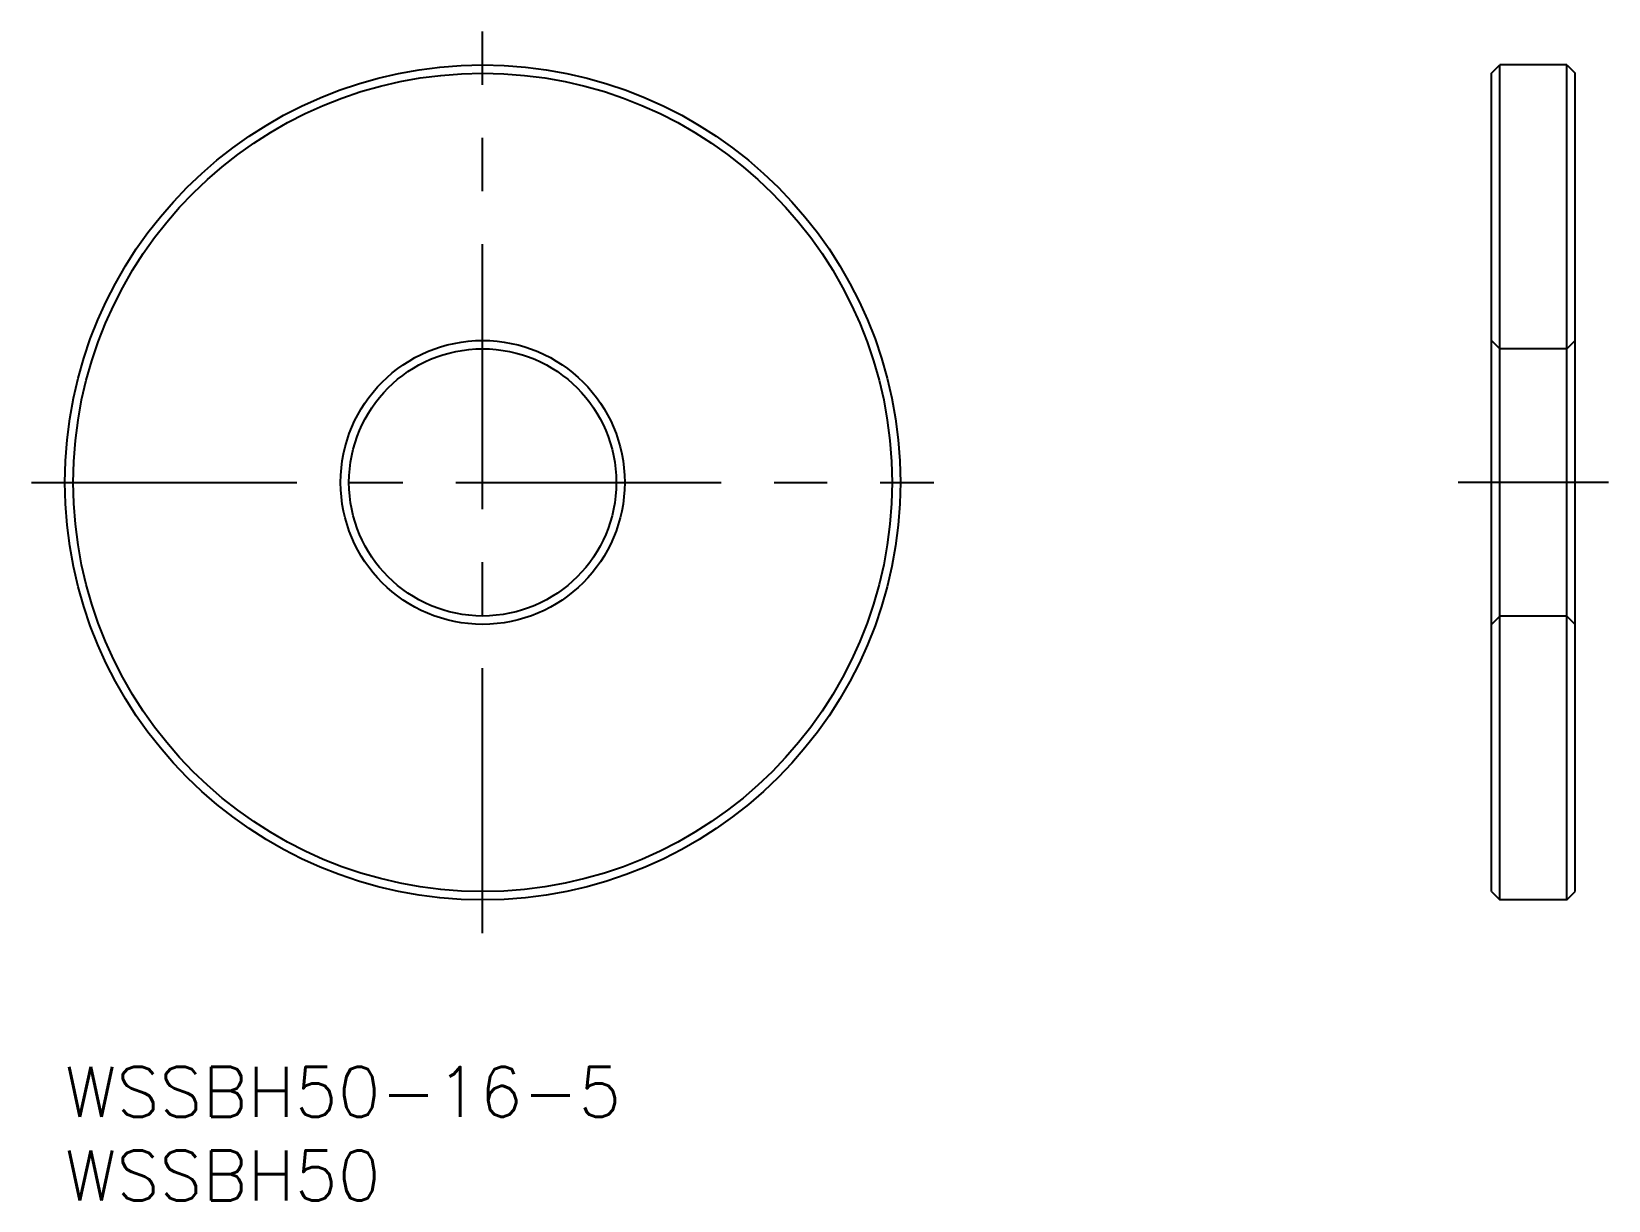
# Model space of a CAD drawing. Extents: x -2 to 92.4, y -8 to 62.
import ezdxf

# ---------------------------------------------------------------- set-up
doc = ezdxf.new("R2010")
doc.units = 0
doc.header["$LTSCALE"] = 0.5
doc.linetypes.add('CENTER', pattern=[50.8, 31.75, -6.35, 6.35, -6.35])
doc.linetypes.add('DASHED', pattern=[19.05, 12.7, -6.35])
for name, color, linetype in [('MSM_CENTER', 1, 'CENTER'), ('MSM_CONTINUOUS', 7, 'CONTINUOUS'), ('MSM_DASHED', 4, 'DASHED'), ('MSM_PART_NUMBER', 7, 'CONTINUOUS')]:
    doc.layers.add(name, color=color, linetype=linetype)
doc.styles.get("Standard").update_dxf_attribs({"font": 'txt.shx', "height": 3, "bigfont": 'bigfont.shx'})

# ---------------------------------------------------------------- blocks, each defined once
blk = doc.blocks.new('*U12')
at = {"layer": 'MSM_PART_NUMBER'}
blk.add_text('WSSBH50-16-5', height=3, dxfattribs=at).set_placement((0, -3))
blk = doc.blocks.new('*U13')
at = {"layer": 'MSM_PART_NUMBER'}
blk.add_text('WSSBH50', height=3, dxfattribs=at).set_placement((0, -8))

msp = doc.modelspace()

# ---------------------------------------------------------------- linework, layer by layer
at = {"layer": 'MSM_CENTER'}
for p, q in [((25, 8), (25, 62)), ((-2, 35), (52, 35)), ((92.381, 35), (83.381, 35))]:
    msp.add_line(p, q, dxfattribs=at)
at = {"layer": 'MSM_CONTINUOUS'}
for p, q in [((85.381, 59.5), (85.881, 60)), ((85.381, 10.5), (85.381, 59.5)), ((85.881, 10), (85.881, 60)), ((89.881, 60), (85.881, 60)), ((89.881, 10), (89.881, 60)), ((89.881, 60), (90.381, 59.5)), ((90.381, 10.5), (90.381, 59.5)), ((85.381, 10.5), (85.881, 10)), ((89.881, 10), (90.381, 10.5)), ((89.881, 10), (85.881, 10))]:
    msp.add_line(p, q, dxfattribs=at)
for radius in [25, 24.5, 8.5, 8]:
    msp.add_circle((25, 35), radius, dxfattribs=at)
at = {"layer": 'MSM_DASHED'}
for p, q in [((85.381, 43.5), (85.881, 43)), ((89.881, 43), (90.381, 43.5)), ((89.881, 43), (85.881, 43)), ((85.381, 26.5), (85.881, 27)), ((89.881, 27), (85.881, 27)), ((89.881, 27), (90.381, 26.5))]:
    msp.add_line(p, q, dxfattribs=at)

# ---------------------------------------------------------------- block references
at = {"layer": 'MSM_CONTINUOUS'}
for name in ['*U12', '*U13']:
    msp.add_blockref(name, (0, 0), dxfattribs=at)

doc.saveas('drawing.dxf')
